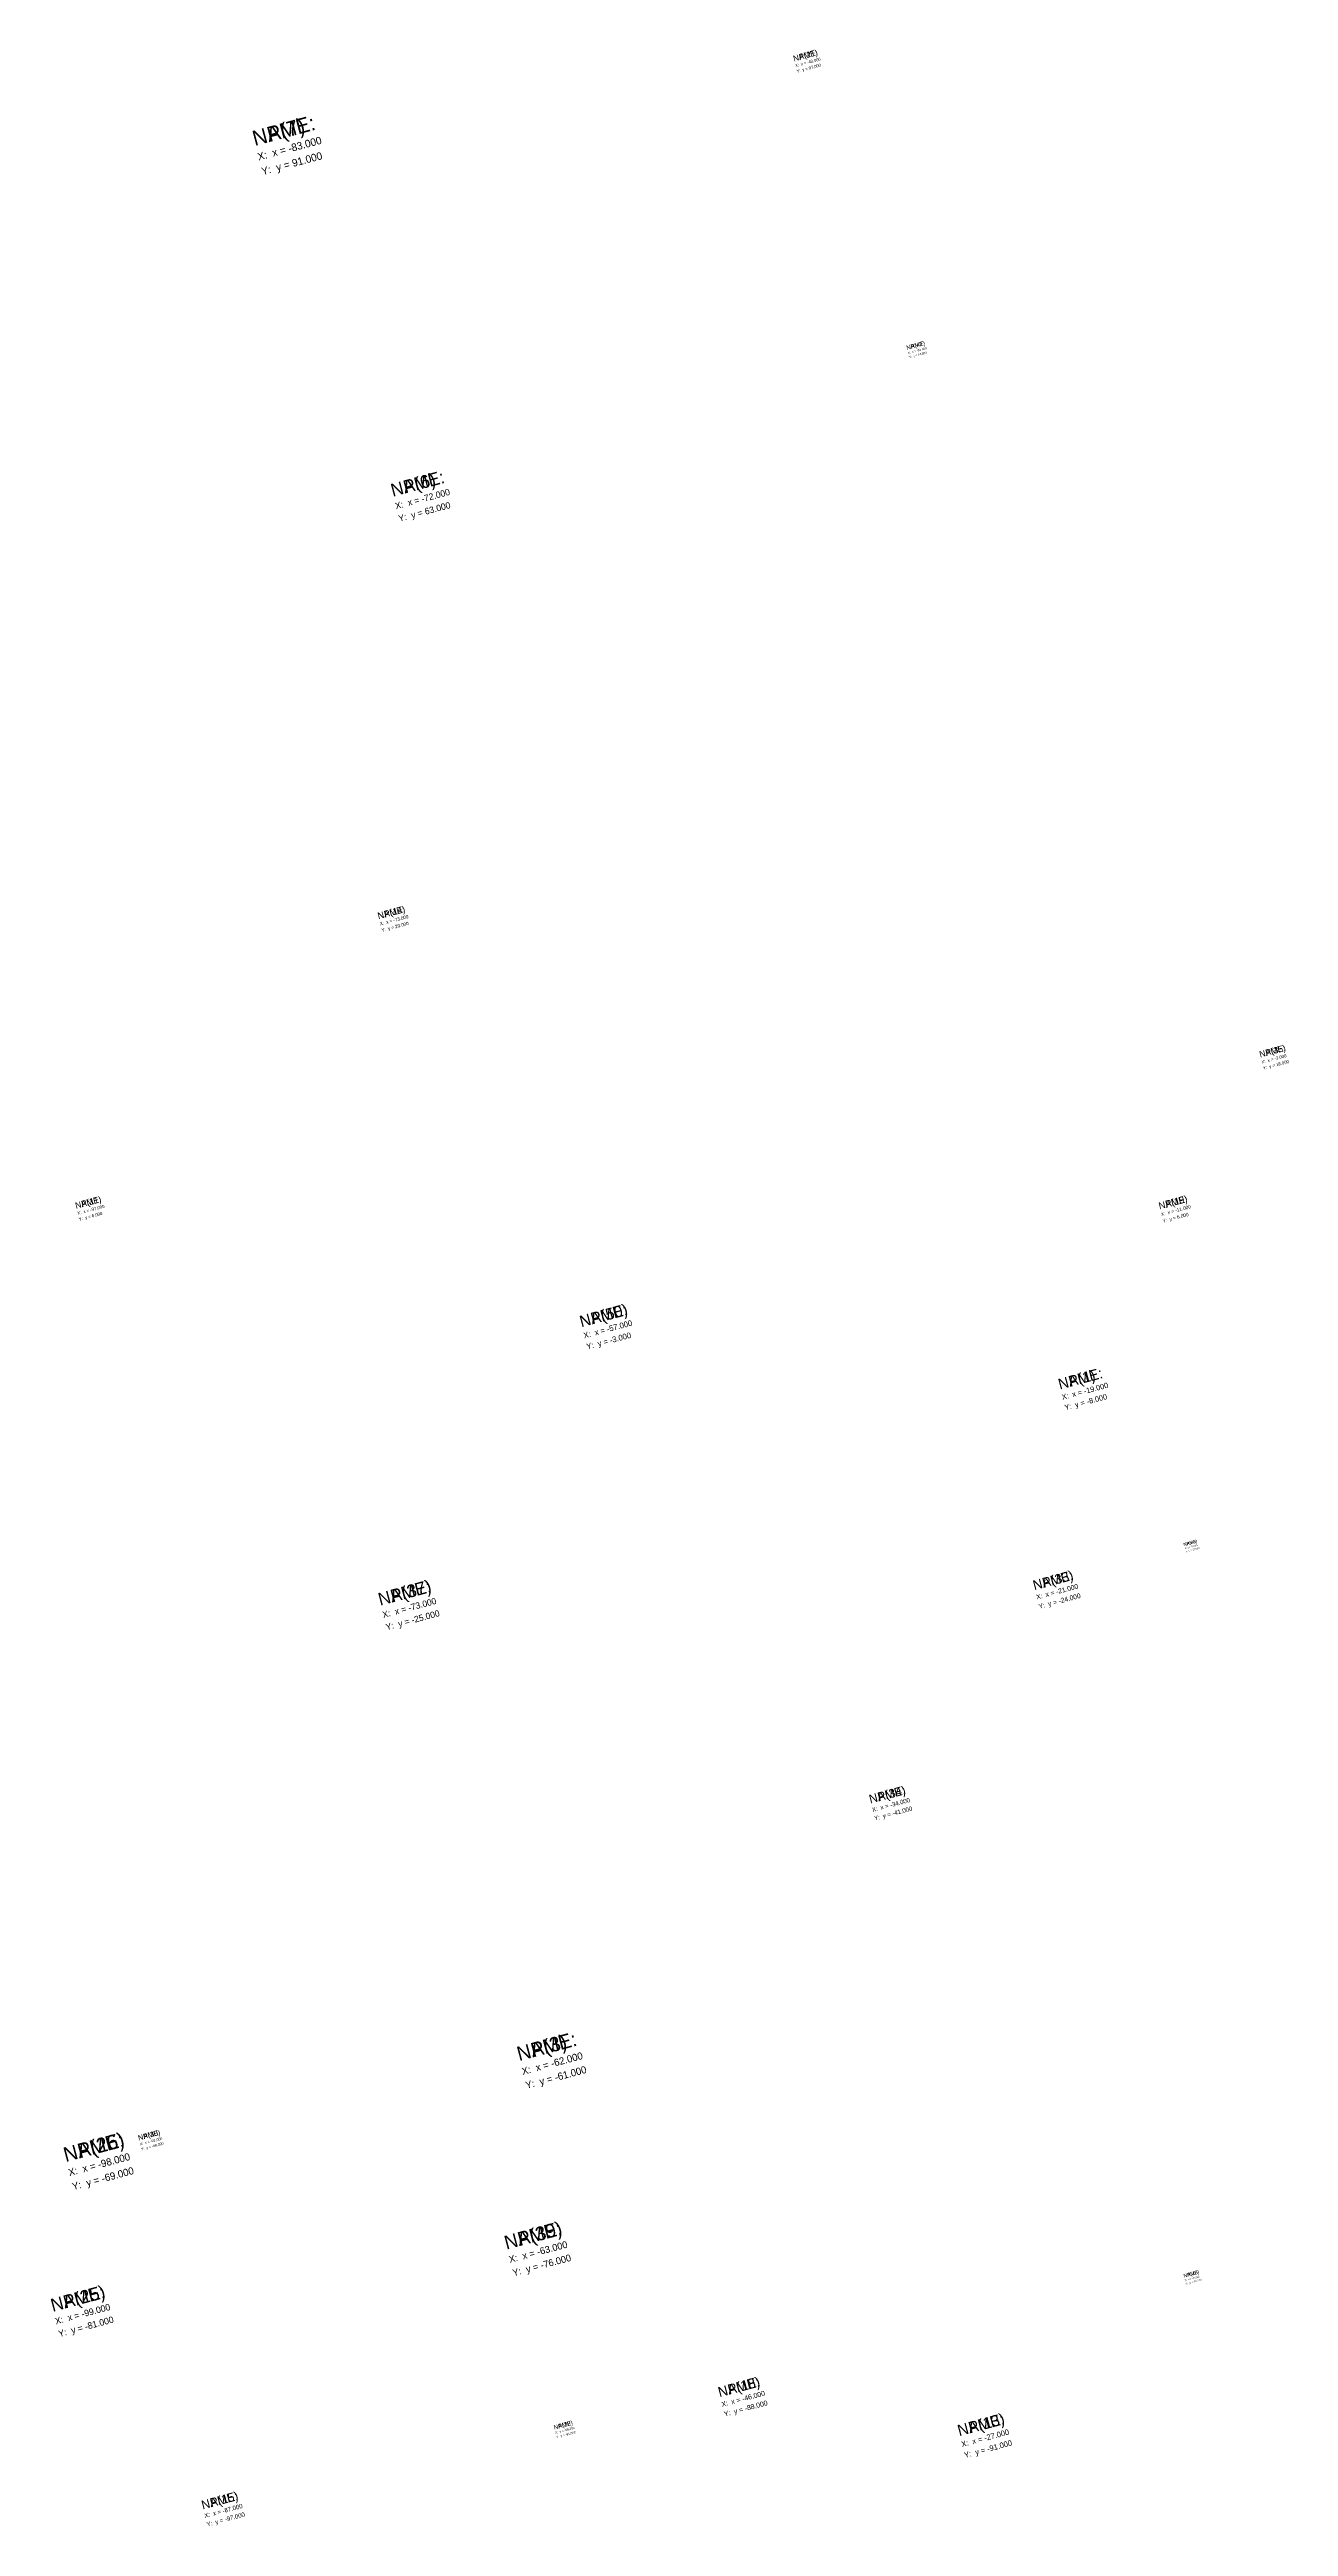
# Model space of a CAD drawing. Header units: metres. Extents: x -99 to 99, y -99 to 97.
# Drawn here: x -99 to -0.6, y -99 to 97.5 of the extents above; entities that cross this region are included whole.
import ezdxf

# ---------------------------------------------------------------- set-up
doc = ezdxf.new("R2010")
doc.units = ezdxf.units.M

# ---------------------------------------------------------------- blocks, each defined once
blk = doc.blocks.new('FLAG')
at = {"color": 3}
blk.add_text('NAME:', height=0.5, dxfattribs=at).set_placement((0, -0.5))
at = {"color": 4}
for s, p in [('X:', (0, -1)), ('Y:', (0, -1.5))]:
    blk.add_text(s, height=0.25, dxfattribs=at).set_placement(p)
at = {"color": 3}
blk.add_attdef('NAME', (0.5, -0.5), '', height=0.5, dxfattribs=at)
at = {"color": 4}
for tag, p in [('XPOS', (0.5, -1)), ('YPOS', (0.5, -1.5))]:
    blk.add_attdef(tag, p, '', height=0.25, dxfattribs=at)

msp = doc.modelspace()

# ---------------------------------------------------------------- block references
at = {"rotation": 15}
for p, xscale, yscale, zscale, values in [((-40, 97), 0.9290380826100533, 0.9290380826100533, 0.9290380826100533, {'NAME': 'P(21)', 'XPOS': 'x = -40.000', 'YPOS': 'y = 97.000'}), ((-83, 91), 2.395709168774824, 2.395709168774824, 2.395709168774824, {'NAME': 'P(7)', 'XPOS': 'x = -83.000', 'YPOS': 'y = 91.000'}), ((-31, 74), 0.6885904862751084, 0.6885904862751084, 0.6885904862751084, {'NAME': 'P(41)', 'XPOS': 'x = -31.000', 'YPOS': 'y = 74.000'}), ((-72, 63), 2.049687634216328, 2.049687634216328, 2.049687634216328, {'NAME': 'P(6)', 'XPOS': 'x = -72.000', 'YPOS': 'y = 63.000'}), ((-73, 29), 1.0450019618828148, 1.0450019618828148, 1.0450019618828148, {'NAME': 'P(14)', 'XPOS': 'x = -73.000', 'YPOS': 'y = 29.000'}), ((-3, 18), 0.9975750703272221, 0.9975750703272221, 0.9975750703272221, {'NAME': 'P(35)', 'XPOS': 'x = -3.000', 'YPOS': 'y = 18.000'}), ((-97, 6), 0.9918752689608124, 0.9918752689608124, 0.9918752689608124, {'NAME': 'P(11)', 'XPOS': 'x = -97.000', 'YPOS': 'y = 6.000'}), ((-11, 6), 1.0946732587709807, 1.0946732587709807, 1.0946732587709807, {'NAME': 'P(19)', 'XPOS': 'x = -11.000', 'YPOS': 'y = 6.000'}), ((-57, -3), 1.8233021721095022, 1.8233021721095022, 1.8233021721095022, {'NAME': 'P(50)', 'XPOS': 'x = -57.000', 'YPOS': 'y = -3.000'}), ((-19, -8), 1.6959341794675415, 1.6959341794675415, 1.6959341794675415, {'NAME': 'P(1)', 'XPOS': 'x = -19.000', 'YPOS': 'y = -8.000'}), ((-9, -21), 0.5127890407473059, 0.5127890407473059, 0.5127890407473059, {'NAME': 'P(49)', 'XPOS': 'x = -9.000', 'YPOS': 'y = -21.000'}), ((-21, -24), 1.532440414462592, 1.532440414462592, 1.532440414462592, {'NAME': 'P(33)', 'XPOS': 'x = -21.000', 'YPOS': 'y = -24.000'}), ((-73, -25), 2.015197889244246, 2.015197889244246, 2.015197889244246, {'NAME': 'P(37)', 'XPOS': 'x = -73.000', 'YPOS': 'y = -25.000'}), ((-34, -41), 1.3860110329282738, 1.3860110329282738, 1.3860110329282738, {'NAME': 'P(34)', 'XPOS': 'x = -34.000', 'YPOS': 'y = -41.000'}), ((-62, -61), 2.2827155229681395, 2.2827155229681395, 2.2827155229681395, {'NAME': 'P(3)', 'XPOS': 'x = -62.000', 'YPOS': 'y = -61.000'}), ((-98, -69), 2.308987924249611, 2.308987924249611, 2.308987924249611, {'NAME': 'P(26)', 'XPOS': 'x = -98.000', 'YPOS': 'y = -69.000'}), ((-92, -68), 0.8220344464011984, 0.8220344464011984, 0.8220344464011984, {'NAME': 'P(30)', 'XPOS': 'x = -92.000', 'YPOS': 'y = -68.000'}), ((-63, -76), 2.190913366441329, 2.190913366441329, 2.190913366441329, {'NAME': 'P(39)', 'XPOS': 'x = -63.000', 'YPOS': 'y = -76.000'}), ((-99, -81), 2.0647443061290653, 2.0647443061290653, 2.0647443061290653, {'NAME': 'P(25)', 'XPOS': 'x = -99.000', 'YPOS': 'y = -81.000'}), ((-9, -79), 0.5836785488338061, 0.5836785488338061, 0.5836785488338061, {'NAME': 'P(10)', 'XPOS': 'x = -9.000', 'YPOS': 'y = -79.000'}), ((-46, -88), 1.5908607446399536, 1.5908607446399536, 1.5908607446399536, {'NAME': 'P(18)', 'XPOS': 'x = -46.000', 'YPOS': 'y = -88.000'}), ((-27, -91), 1.788004105972357, 1.788004105972357, 1.788004105972357, {'NAME': 'P(13)', 'XPOS': 'x = -27.000', 'YPOS': 'y = -91.000'}), ((-59, -91), 0.7039274458894804, 0.7039274458894804, 0.7039274458894804, {'NAME': 'P(22)', 'XPOS': 'x = -59.000', 'YPOS': 'y = -91.000'}), ((-87, -97), 1.3958180871787194, 1.3958180871787194, 1.3958180871787194, {'NAME': 'P(15)', 'XPOS': 'x = -87.000', 'YPOS': 'y = -97.000'})]:
    msp.add_blockref('FLAG', p, dxfattribs=dict(at, xscale=xscale, yscale=yscale, zscale=zscale)).add_auto_attribs(values)

doc.saveas('drawing.dxf')
